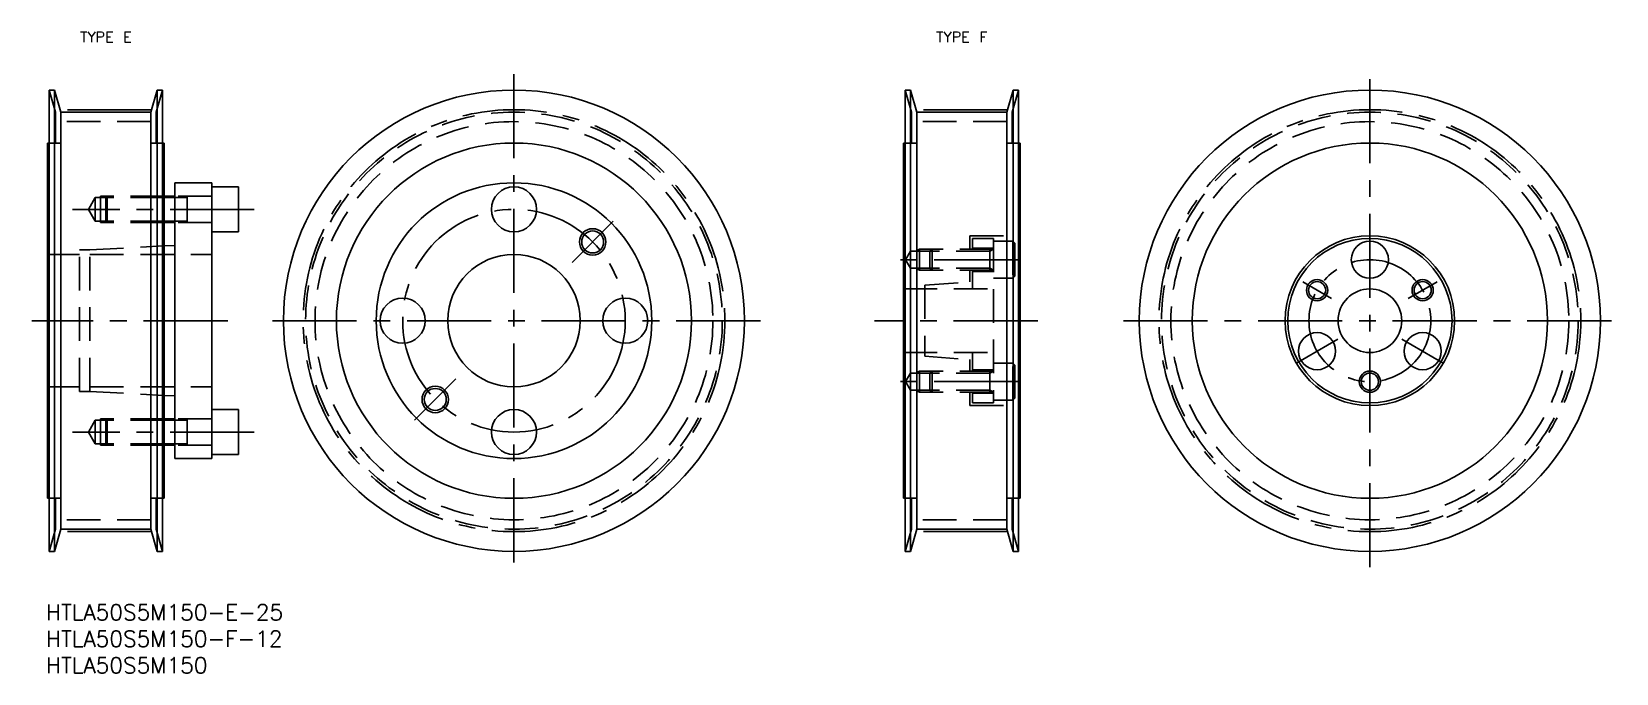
# Model space of a CAD drawing. Extents: x -3 to 296, y -13 to 108.
import ezdxf
from ezdxf.enums import TextEntityAlignment as Align

# ---------------------------------------------------------------- set-up
doc = ezdxf.new("R2010")
doc.units = 0
doc.header["$LTSCALE"] = 0.5
doc.linetypes.add('CENTER', pattern=[50.8, 31.75, -6.35, 6.35, -6.35])
doc.linetypes.add('DASHED', pattern=[19.05, 12.7, -6.35])
for name, color, linetype in [('MSM_CENTER', 1, 'CENTER'), ('MSM_CONTINUOUS', 7, 'CONTINUOUS'), ('MSM_DASHED', 4, 'DASHED'), ('MSM_NARROW', 5, 'CONTINUOUS'), ('MSM_PART_NUMBER', 7, 'CONTINUOUS')]:
    doc.layers.add(name, color=color, linetype=linetype)
doc.styles.add('MISUMI', font='txt.shx')
doc.styles.get("Standard").update_dxf_attribs({"font": 'txt.shx', "height": 3, "bigfont": 'bigfont.shx'})

# ---------------------------------------------------------------- blocks, each defined once
blk = doc.blocks.new('*U2')
at = {"layer": 'MSM_PART_NUMBER'}
blk.add_text('HTLA50S5M150-E-25', height=3, dxfattribs=at).set_placement((0, -3))
blk = doc.blocks.new('*U4')
at = {"layer": 'MSM_PART_NUMBER'}
blk.add_text('HTLA50S5M150-F-12', height=3, dxfattribs=at).set_placement((0, -8))
blk = doc.blocks.new('*U5')
at = {"layer": 'MSM_PART_NUMBER'}
blk.add_text('HTLA50S5M150', height=3, dxfattribs=at).set_placement((0, -13))

msp = doc.modelspace()

# ---------------------------------------------------------------- linework, layer by layer
at = {"layer": 'MSM_CENTER'}
for p, q in [((88.3, 100), (88.3, 7)), ((249.8, 7), (249.8, 100)), ((19.94, 93.29), (2.66, 93.29)), ((181.44, 93.29), (164.16, 93.29)), ((39.3, 74.5), (5, 74.5)), ((99.26, 64.46), (107.04, 72.24)), ((183.48, 65), (160.35, 65)), ((242.55, 57.69), (237.13, 60.81)), ((257.05, 57.69), (262.47, 60.81)), ((34.3, 53.5), (-2.7, 53.5)), ((134.8, 53.5), (41.8, 53.5)), ((187.14, 53.5), (156.31, 53.5)), ((203.3, 53.5), (296.3, 53.5)), ((235.94, 45.5), (243.74, 50)), ((263.66, 45.5), (255.86, 50)), ((69.56, 34.76), (77.34, 42.54)), ((183.48, 42), (160.35, 42)), ((39.3, 32.5), (5, 32.5)), ((19.94, 13.71), (2.66, 13.71)), ((181.44, 13.71), (164.16, 13.71))]:
    msp.add_line(p, q, dxfattribs=at)
for centre, radius in [((88.3, 53.5), 39.79), ((249.8, 53.5), 39.79), ((88.3, 53.5), 21), ((249.8, 53.5), 11.5)]:
    msp.add_circle(centre, radius, dxfattribs=at)
at = {"layer": 'MSM_CONTINUOUS'}
for p, q in [((0.6, 10), (0.6, 97)), ((1.6, 97), (0.6, 97)), ((1.6, 97), (1.6, 10)), ((2.8, 92.81), (1.6, 97)), ((19.8, 92.81), (21, 97)), ((21, 97), (21, 10)), ((21, 97), (22, 97)), ((22, 10), (22, 97)), ((162.1, 10), (162.1, 97)), ((163.1, 97), (162.1, 97)), ((163.1, 97), (163.1, 10)), ((164.3, 92.81), (163.1, 97)), ((181.3, 92.81), (182.5, 97)), ((182.5, 97), (182.5, 10)), ((182.5, 97), (183.5, 97)), ((183.5, 10), (183.5, 97)), ((2.8, 14.19), (2.8, 92.81)), ((19.8, 92.81), (2.8, 92.81)), ((19.8, 14.19), (19.8, 92.81)), ((164.3, 14.19), (164.3, 92.81)), ((181.3, 92.81), (164.3, 92.81)), ((181.3, 14.19), (181.3, 92.81)), ((0.3, 20), (0.3, 87)), ((0.6, 87), (0.3, 87)), ((22, 87), (22.3, 87)), ((22.3, 20), (22.3, 87)), ((161.8, 87), (161.8, 20)), ((162.1, 87), (161.8, 87)), ((183.5, 87), (183.8, 87)), ((183.8, 87), (183.8, 20)), ((24.3, 79.5), (31.3, 79.5)), ((24.3, 27.5), (24.3, 79.5)), ((31.3, 27.5), (31.3, 79.5)), ((31.3, 78.75), (36.3, 78.75)), ((36.3, 70.25), (36.3, 78.75)), ((24.3, 76.75), (22.3, 76.75)), ((24.3, 72.25), (22.3, 72.25)), ((31.3, 70.25), (36.3, 70.25)), ((24.3, 67.7), (22.3, 67.59)), ((24.3, 39.3), (22.3, 39.41)), ((31.3, 36.75), (36.3, 36.75)), ((36.3, 28.25), (36.3, 36.75)), ((24.3, 34.75), (22.3, 34.75)), ((24.3, 30.25), (22.3, 30.25)), ((24.3, 27.5), (31.3, 27.5)), ((31.3, 28.25), (36.3, 28.25)), ((0.6, 20), (0.3, 20)), ((22, 20), (22.3, 20)), ((162.1, 20), (161.8, 20)), ((183.5, 20), (183.8, 20)), ((2.8, 14.19), (1.6, 10)), ((19.8, 14.19), (2.8, 14.19)), ((19.8, 14.19), (21, 10)), ((164.3, 14.19), (163.1, 10)), ((181.3, 14.19), (164.3, 14.19)), ((181.3, 14.19), (182.5, 10)), ((1.6, 10), (0.6, 10)), ((21, 10), (22, 10)), ((163.1, 10), (162.1, 10)), ((182.5, 10), (183.5, 10))]:
    msp.add_line(p, q, dxfattribs=at)
for centre, radius in [((88.3, 53.5), 43.5), ((249.8, 53.5), 43.5), ((88.3, 53.5), 33.5), ((249.8, 53.5), 33.5), ((88.3, 53.5), 26), ((88.3, 74.5), 4.25), ((103.15, 68.35), 2.07), ((249.8, 53.5), 16), ((249.8, 53.5), 15.5), ((88.3, 53.5), 12.5), ((249.8, 65), 3.5), ((239.84, 59.25), 1.62), ((259.76, 59.25), 1.62), ((67.3, 53.5), 4.25), ((109.3, 53.5), 4.25), ((249.8, 53.5), 6), ((239.84, 47.75), 3.5), ((259.76, 47.75), 3.5), ((249.8, 42), 1.62), ((73.45, 38.65), 2.07), ((88.3, 32.5), 4.25)]:
    msp.add_circle(centre, radius, dxfattribs=at)
at = {"layer": 'MSM_DASHED'}
for p, q in [((1.8, 92.81), (0.6, 97)), ((20.8, 92.81), (22, 97)), ((163.3, 92.81), (162.1, 97)), ((182.3, 92.81), (183.5, 97)), ((1.8, 92.81), (1.8, 87)), ((20.8, 92.81), (20.8, 87)), ((163.3, 92.81), (163.3, 87)), ((182.3, 92.81), (182.3, 87)), ((19.8, 91.04), (2.8, 91.04)), ((181.3, 91.04), (164.3, 91.04)), ((2.8, 87), (0.6, 87)), ((19.8, 87), (22, 87)), ((164.3, 87), (162.1, 87)), ((181.3, 87), (183.5, 87)), ((9.3, 76.75), (8, 74.5)), ((9.3, 76.75), (9.3, 72.25)), ((22.3, 76.75), (9.3, 76.75)), ((10.3, 72), (10.3, 77)), ((22.3, 77), (10.3, 77)), ((11.55, 77), (11.3, 76.75)), ((11.3, 72.25), (11.3, 76.75)), ((11.55, 72), (11.55, 77)), ((31.3, 77), (24.3, 77)), ((24.3, 76.75), (26.63, 76.75)), ((26.63, 72), (26.63, 77)), ((9.3, 72.25), (8, 74.5)), ((22.3, 72.25), (9.3, 72.25)), ((22.3, 72), (10.3, 72)), ((11.55, 72), (11.3, 72.25)), ((24.3, 72.25), (26.63, 72.25)), ((31.3, 72), (24.3, 72)), ((174.3, 69.5), (183.8, 69.5)), ((174.3, 67), (174.3, 69.5)), ((178.8, 69), (174.8, 69)), ((174.8, 69), (174.8, 67)), ((178.8, 69), (178.8, 38)), ((0.3, 66), (6.3, 66)), ((6.3, 40.15), (6.3, 66.85)), ((6.3, 66.85), (8.3, 66.85)), ((8.3, 66.85), (22.3, 67.59)), ((8.3, 40.15), (8.3, 66.85)), ((8.3, 66), (31.3, 66)), ((163.12, 66.62), (162.18, 65)), ((163.12, 66.62), (163.12, 63.38)), ((178.1, 66.62), (163.12, 66.62)), ((164.8, 67), (164.14, 66.62)), ((164.8, 63), (164.8, 67)), ((178.8, 67), (164.8, 67)), ((166.8, 66.62), (167.18, 67)), ((166.8, 66.62), (166.8, 63.38)), ((167.18, 67), (167.18, 63)), ((178.8, 67.2), (174.8, 67.2)), ((178.1, 67), (178.1, 63)), ((178.1, 66.62), (178.76, 67)), ((182.4, 68.5), (178.8, 68.5)), ((182.4, 68.5), (182.4, 61.5)), ((182.4, 68.5), (182.8, 68.1)), ((182.8, 68.1), (182.8, 61.9)), ((163.12, 63.38), (162.18, 65)), ((178.1, 63.38), (163.12, 63.38)), ((164.8, 63), (164.14, 63.38)), ((178.8, 63), (164.8, 63)), ((167.18, 63), (166.8, 63.38)), ((174.3, 60.84), (174.3, 63)), ((174.8, 63), (174.8, 59.5)), ((178.8, 62.8), (174.8, 62.8)), ((178.1, 63.38), (178.76, 63)), ((165.8, 60.19), (174.8, 60.87)), ((165.8, 60.19), (165.8, 46.81)), ((182.4, 61.5), (178.8, 61.5)), ((182.4, 61.5), (182.8, 61.9)), ((161.8, 59.5), (178.8, 59.5)), ((161.8, 47.5), (178.8, 47.5)), ((165.8, 46.81), (174.8, 46.12)), ((174.3, 46.16), (174.3, 44)), ((174.8, 47.5), (174.8, 44)), ((182.4, 45.5), (178.8, 45.5)), ((182.4, 38.5), (182.4, 45.5)), ((182.4, 45.5), (182.8, 45.1)), ((182.8, 38.9), (182.8, 45.1)), ((163.12, 43.62), (162.18, 42)), ((163.12, 40.38), (162.18, 42)), ((163.12, 40.38), (163.12, 43.62)), ((178.1, 43.62), (163.12, 43.62)), ((164.8, 44), (164.14, 43.62)), ((164.8, 40), (164.8, 44)), ((178.8, 44), (164.8, 44)), ((167.18, 44), (166.8, 43.62)), ((166.8, 40.38), (166.8, 43.62)), ((167.18, 40), (167.18, 44)), ((178.8, 44.2), (174.8, 44.2)), ((178.1, 40), (178.1, 44)), ((178.1, 43.62), (178.76, 44)), ((0.3, 41), (6.3, 41)), ((6.3, 40.15), (8.3, 40.15)), ((8.3, 41), (31.3, 41)), ((8.3, 40.15), (22.3, 39.41)), ((178.1, 40.38), (163.12, 40.38)), ((164.8, 40), (164.14, 40.38)), ((178.8, 40), (164.8, 40)), ((166.8, 40.38), (167.18, 40)), ((174.3, 40), (174.3, 37.5)), ((174.8, 40), (174.8, 38)), ((178.8, 39.8), (174.8, 39.8)), ((178.1, 40.38), (178.76, 40)), ((182.4, 38.5), (182.8, 38.9)), ((174.3, 37.5), (183.8, 37.5)), ((178.8, 38), (174.8, 38)), ((182.4, 38.5), (178.8, 38.5)), ((9.3, 34.75), (8, 32.5)), ((22.3, 34.75), (9.3, 34.75)), ((9.3, 30.25), (9.3, 34.75)), ((10.3, 30), (10.3, 35)), ((22.3, 35), (10.3, 35)), ((11.55, 35), (11.3, 34.75)), ((11.3, 30.25), (11.3, 34.75)), ((11.55, 30), (11.55, 35)), ((31.3, 35), (24.3, 35)), ((24.3, 34.75), (26.63, 34.75)), ((26.63, 30), (26.63, 35)), ((9.3, 30.25), (8, 32.5)), ((22.3, 30.25), (9.3, 30.25)), ((22.3, 30), (10.3, 30)), ((11.55, 30), (11.3, 30.25)), ((24.3, 30.25), (26.63, 30.25)), ((31.3, 30), (24.3, 30)), ((2.8, 20), (0.6, 20)), ((1.8, 14.19), (1.8, 20)), ((19.8, 20), (22, 20)), ((20.8, 14.19), (20.8, 20)), ((164.3, 20), (162.1, 20)), ((163.3, 14.19), (163.3, 20)), ((181.3, 20), (183.5, 20)), ((182.3, 14.19), (182.3, 20)), ((19.8, 15.96), (2.8, 15.96)), ((181.3, 15.96), (164.3, 15.96)), ((1.8, 14.19), (0.6, 10)), ((20.8, 14.19), (22, 10)), ((163.3, 14.19), (162.1, 10)), ((182.3, 14.19), (183.5, 10))]:
    msp.add_line(p, q, dxfattribs=at)
for centre, radius in [((88.3, 53.5), 39.31), ((249.8, 53.5), 39.31), ((88.3, 53.5), 37.54), ((249.8, 53.5), 37.54)]:
    msp.add_circle(centre, radius, dxfattribs=at)
at = {"layer": 'MSM_NARROW'}
for p, q in [((24.3, 77), (22.3, 77)), ((24.3, 72), (22.3, 72)), ((24.3, 35), (22.3, 35)), ((24.3, 30), (22.3, 30))]:
    msp.add_line(p, q, dxfattribs=at)
for centre, radius in [((103.15, 68.35), 2.5), ((239.84, 59.25), 2), ((259.76, 59.25), 2), ((249.8, 42), 2), ((73.45, 38.65), 2.5)]:
    msp.add_circle(centre, radius, dxfattribs=at)

# ---------------------------------------------------------------- block references
at = {"layer": 'MSM_CONTINUOUS'}
for name in ['*U2', '*U4', '*U5']:
    msp.add_blockref(name, (0, 0), dxfattribs=at)

# ---------------------------------------------------------------- texts
at = {"layer": 'MSM_PART_NUMBER', "style": 'MISUMI'}
for s, p in [('TYPE E', (11.3, 107)), ('TYPE F', (172.8, 107))]:
    msp.add_text(s, height=2, dxfattribs=at).set_placement(p, align=Align.MIDDLE_CENTER)

doc.saveas('drawing.dxf')
